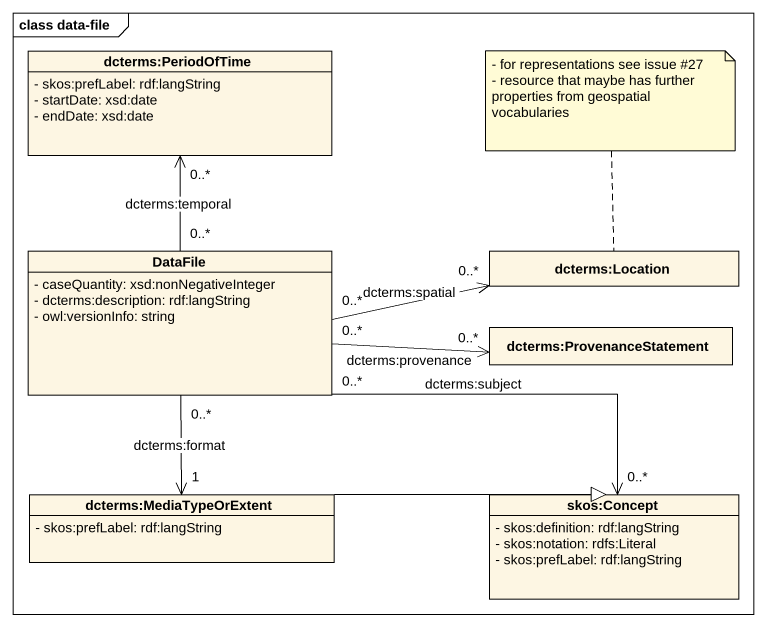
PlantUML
@startuml
mainframe class data-file
hide circle
hide empty members
skinparam classAttributeIconSize 0
class "dcterms:PeriodOfTime" as dcterms_PeriodOfTime {
  - skos:prefLabel: rdf:langString
  - startDate: xsd:date
  - endDate: xsd:date
}
class DataFile {
  - caseQuantity: xsd:nonNegativeInteger
  - dcterms:description: rdf:langString
  - owl:versionInfo: string
}
class "dcterms:Location" as dcterms_Location
class "dcterms:ProvenanceStatement" as dcterms_ProvenanceStatement
class "dcterms:MediaTypeOrExtent" as dcterms_MediaTypeOrExtent {
  - skos:prefLabel: rdf:langString
}
class "skos:Concept" as skos_Concept {
  - skos:definition: rdf:langString
  - skos:notation: rdfs:Literal
  - skos:prefLabel: rdf:langString
}
DataFile "0..*" -up-> "0..*" dcterms_PeriodOfTime : dcterms:temporal
DataFile "0..*" -right-> "0..*" dcterms_Location : dcterms:spatial
DataFile "0..*" -right-> "0..*" dcterms_ProvenanceStatement : dcterms:provenance
DataFile "0..*" --> "1" dcterms_MediaTypeOrExtent : dcterms:format
DataFile "0..*" -right-> "0..*" skos_Concept : dcterms:subject
dcterms_MediaTypeOrExtent -right-|> skos_Concept
note top of dcterms_Location
  - for representations see issue #27
  - resource that maybe has further properties from geospatial vocabularies
end note
@enduml
